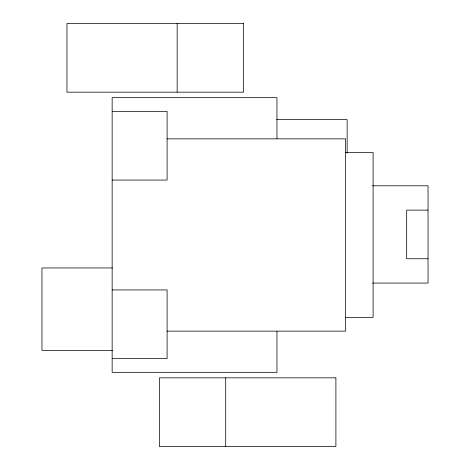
<?xml version="1.0" encoding="UTF-8"?>
<svg xmlns="http://www.w3.org/2000/svg" width="470" height="470" viewBox="0 0 470 470"><rect width="100%" height="100%" fill="white"/><g stroke="black" fill="none" stroke-linecap="round" stroke-linejoin="round"><path stroke-width="0.7" d="M112.154 111.396L167.091 111.396L167.091 180.063L112.154 180.063M276.701 119.638L347.148 119.638L347.148 153.179M167.091 138.862L345.632 138.862L345.632 331.139L167.091 331.139M345.632 152.597L373.098 152.597L373.098 317.403L345.632 317.403M372.61 185.791L428.035 185.791L428.035 283.069L372.61 283.069M428.035 210.113L406.679 210.113L406.679 258.747L428.035 258.747M112.418 267.959L41.965 267.959L41.965 350.362L112.418 350.362M112.154 289.937L167.091 289.937L167.091 358.604L112.154 358.604M276.959 138.679L276.959 97.66L112.154 97.66L112.154 372.34L276.959 372.34L276.959 331.321M225.706 377.833L225.706 446.5M177.149 23.5L177.149 92.167M243.478 23.5L66.957 23.5L66.957 92.167L243.478 92.167L243.478 23.5M335.897 377.833L159.377 377.833L159.377 446.5L335.897 446.5L335.897 377.833"/></g></svg>
